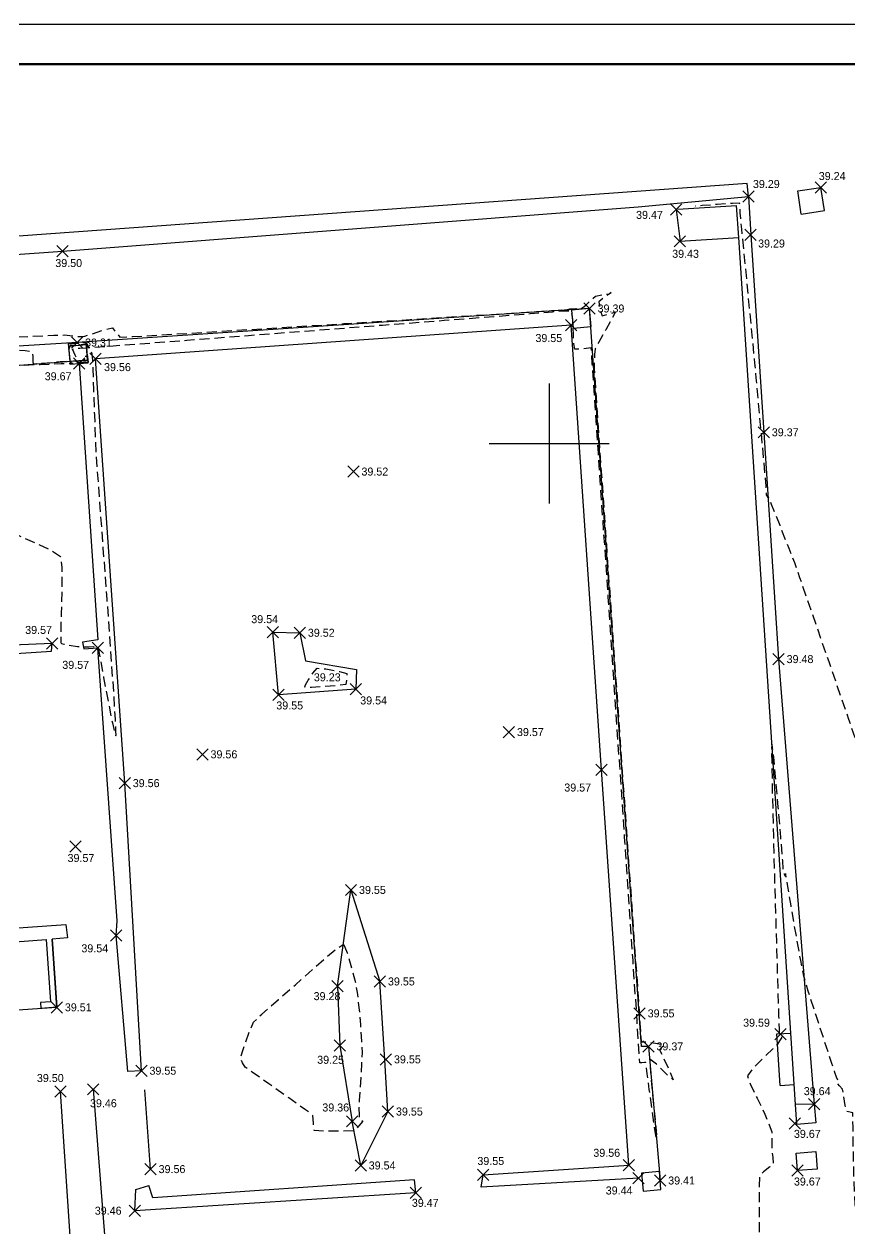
# Model space of a CAD drawing. Header units: metres. Extents: x -84460 to -84291, y -100758 to -100640.
# Drawn here: x -84363.11 to -84342.49, y -100669.63 to -100639.52 of the extents above; entities that cross this region are included whole.
import ezdxf

# ---------------------------------------------------------------- set-up
doc = ezdxf.new("R2010")
doc.units = ezdxf.units.M
doc.header["$MEASUREMENT"] = 0
doc.linetypes.add('DASHED2', pattern=[0.375, 0.25, -0.125])
doc.layers.get('0').update_dxf_attribs({"color": 35})
for name, color, linetype in [('Breaklines', 30, 'Continuous'), ('Caixas indiferenciadas', 124, 'Continuous'), ('Contrucoes', 6, 'Continuous'), ('croqui', 6, 'Continuous'), ('LEGENDA', 7, 'Continuous'), ('Muros', 9, 'Continuous'), ('Pilares', 230, 'Continuous'), ('pontos correctos', 35, 'Continuous')]:
    doc.layers.add(name, color=color, linetype=linetype)
doc.layers.add('CONT-MNR', color=35, linetype='DASHED2', lineweight=25)

msp = doc.modelspace()

# ---------------------------------------------------------------- linework, layer by layer
at = {"color": 7}
for p, q in [((-84350, -100648.5), (-84350, -100651.5)), ((-84351.5, -100650), (-84348.5, -100650))]:
    msp.add_line(p, q, dxfattribs=at)
at = {"layer": 'Breaklines'}
for points in [[(-84356.75645030543, -100656.2830928645, -0.5670000000000073), (-84356.89663246697, -100654.7163488006, -0.5769999999999982), (-84356.22381494811, -100654.7307219113, -0.5949999999999989), (-84356.08354023175, -100655.427141328, -0.5960000000000036), (-84354.80835115013, -100655.6487667014, -0.5939999999999941), (-84354.82438959666, -100656.1420452923, -0.5760000000000076), (-84356.75645030543, -100656.2830928645, -0.5670000000000073)], [(-84355.28729093676, -100663.5586813458, -0.8299999999999983), (-84354.94730043564, -100661.1588831336, -0.5660000000000025), (-84354.2241089661, -100663.4455217361, -0.5670000000000073)], [(-84354.02372050167, -100666.6974364741, -0.5670000000000073), (-84354.10115360557, -100665.4002467754, -0.5649999999999977), (-84354.2241089661, -100663.4455217361, -0.5670000000000073)], [(-84355.28729093676, -100663.5586813458, -0.8299999999999983), (-84355.22633513295, -100665.046032814, -0.8689999999999998), (-84354.91685798766, -100666.9412631157, -0.7549999999999955)], [(-84361.77198453365, -100672.6739980684, -0.6149999999999949), (-84362.19873597045, -100666.1945268546, -0.6149999999999949)], [(-84361.38934377224, -100666.1407284392, -0.6580000000000013), (-84360.9668961297, -100671.4932806332, -0.6760000000000019)], [(-84359.95184647039, -100668.1359563729, -0.5529999999999973), (-84360.09933452867, -100666.1532644471, -0.5570000000000022)], [(-84354.02372050167, -100666.6974364741, -0.5670000000000073), (-84354.70478672556, -100668.0449726698, -0.5739999999999981), (-84354.91685798766, -100666.9412631157, -0.7549999999999955)]]:
    msp.add_polyline3d(points, dxfattribs=at)
at = {"layer": 'Caixas indiferenciadas'}
for points in [[(-84343.79062330772, -100643.6872425849), (-84343.21008345563, -100643.5992739533)], [(-84343.12213983285, -100644.1796487626), (-84343.21008345563, -100643.5992739533)], [(-84343.70267968492, -100644.2676173941), (-84343.79062330772, -100643.6872425849)], [(-84346.82892831978, -100644.1489964735), (-84346.72848344449, -100644.9522970568)], [(-84346.78762786329, -100644.1462817258), (-84345.31545772475, -100644.0495135327)], [(-84345.26290096613, -100644.8490788456), (-84345.31545772475, -100644.0495135327)], [(-84343.70267968492, -100644.2676173941), (-84343.12213983285, -100644.1796487626)], [(-84346.73507110466, -100644.9458470387), (-84345.26290096613, -100644.8490788456)]]:
    msp.add_lwpolyline(points, dxfattribs=at)
for points in [[(-84344.2254290641, -100666.0433585703, -0.4410000000000025), (-84344.31426377191, -100664.7570919023, -0.534000000000006), (-84343.96594222564, -100664.7331608479, -0.4310404423551972)], [(-84344.2254290641, -100666.0433585703, -0.4410000000000025), (-84343.88196381296, -100666.0206602817, -0.4158915007067208)]]:
    msp.add_polyline3d(points, dxfattribs=at)
at = {"layer": 'CONT-MNR', "flags": 128}
for points, elevation in [([(-84338.21049069885, -100661.2345266944), (-84339.12815206156, -100661.4156282437), (-84340.03565573892, -100661.5849586053), (-84340.518441059, -100661.7497383631), (-84340.60968914356, -100661.8405109332), (-84340.63789309702, -100661.9540365221), (-84340.5983628186, -100662.1464861993), (-84340.60867476667, -100662.3156737035), (-84340.60227404999, -100662.4179872314), (-84340.59675745315, -100662.5091350266), (-84340.60626693661, -100662.420397601), (-84340.61020479043, -100662.3695539348), (-84340.61478319851, -100662.3181158103), (-84340.65474439104, -100662.24229096), (-84340.69759485847, -100662.1607586369), (-84340.80482687325, -100661.8503113663), (-84341.08987183549, -100661.023519753), (-84341.50276147283, -100659.8256351769), (-84341.99352751294, -100658.401909018), (-84342.51220168348, -100656.8975926564), (-84343.00881571212, -100655.4579374721), (-84343.43340132652, -100654.2281948451), (-84343.73599025432, -100653.3536161553), (-84343.8666142232, -100652.9794527829), (-84344.00640318842, -100652.6202104342), (-84344.2321253595, -100652.0508374495), (-84344.4422150904, -100651.5239794584), (-84344.53510673503, -100651.2922820905), (-84344.53159628673, -100651.3468357745), (-84344.56796047176, -100651.2782671495), (-84344.5726711014, -100651.1768196181), (-84344.5778720252, -100651.0632043969), (-84344.59649088103, -100650.8577918456), (-84344.64286129385, -100650.3499983971), (-84344.7046645362, -100649.6747531174), (-84344.76958188061, -100648.9669850722), (-84344.82529459962, -100648.3616233274), (-84344.85948396582, -100647.9935969489), (-84344.89518277398, -100647.6226235546), (-84344.95480676965, -100647.0086284358), (-84345.02511165143, -100646.2868521688), (-84345.09285311791, -100645.5925353295), (-84345.14478686769, -100645.0609184942), (-84345.1676685994, -100644.827242239), (-84345.18643292558, -100644.6428731197), (-84345.21337035959, -100644.379147889), (-84345.2280933178, -100644.2323850987), (-84345.23115053098, -100644.1083407775), (-84345.24191558559, -100643.9934111388), (-84345.4195349105, -100644.0002420346), (-84345.79850502509, -100644.0256917305), (-84346.17521234647, -100644.0531451684), (-84346.34604329173, -100644.0659872904), (-84346.35434191827, -100644.0639532689)], 39.40000000000004), ([(-84337.14559291485, -100673.8212980727), (-84337.76026032116, -100673.9882279616), (-84338.68186597522, -100674.2284519399), (-84339.71403830075, -100674.3060553749), (-84339.71403830075, -100674.3060553749), (-84339.71403830075, -100674.3060553749), (-84339.71403830075, -100674.3060553749), (-84339.71403830075, -100674.3060553749), (-84339.72954420112, -100674.3084576362), (-84339.78926811357, -100674.2997456375), (-84339.92594688045, -100674.2627880266), (-84340.12696731219, -100674.196642003), (-84340.2603040438, -100674.1462583903), (-84340.26731899561, -100674.0578235537), (-84340.26983843472, -100673.9732022031), (-84340.27176588852, -100673.8925524838), (-84340.27486810446, -100673.7549504794), (-84340.27951213959, -100673.5922980347), (-84340.3047182308, -100673.3141086863), (-84340.3683061934, -100672.6211304107), (-84340.45495682395, -100671.6794582654), (-84340.54935091895, -100670.6551873078), (-84340.6361692749, -100669.7144125956), (-84340.70009268835, -100669.0232291862), (-84340.72580195576, -100668.7477321372), (-84340.7416615296, -100668.6068947241), (-84340.76607088008, -100668.4819815514), (-84340.99712349457, -100668.6164276901), (-84341.49896900247, -100668.9148906797), (-84342.01814114508, -100669.2033136406), (-84342.30117366367, -100669.3076396931), (-84342.35352222921, -100669.0165297404), (-84342.38546833492, -100668.3750041565), (-84342.40250008329, -100667.6209900855), (-84342.40907514958, -100667.0966741587), (-84342.41173775781, -100666.8294030098), (-84342.41309107299, -100666.7397572136), (-84342.41377291793, -100666.7272050579), (-84342.41966380073, -100666.7246409245), (-84342.45091486965, -100666.7173675964), (-84342.51999925019, -100666.7040286709), (-84342.57946292785, -100666.6899238435), (-84342.60380802059, -100666.5483165168), (-84342.64377233337, -100666.2892842356), (-84342.66943037463, -100666.140634332), (-84342.74897463502, -100666.0514443511), (-84342.82210074252, -100665.9746622741), (-84342.78014572502, -100665.9339509693), (-84342.81812853714, -100665.834444583), (-84342.8614662566, -100665.7210853878), (-84342.9370421001, -100665.494543427), (-84343.1142778033, -100664.959279478), (-84343.33134350361, -100664.2965835639), (-84343.5264093384, -100663.6877457077), (-84343.63764544505, -100663.3140559325), (-84343.7162514306, -100662.9214378091), (-84343.83329769828, -100662.2681909648), (-84343.95676057982, -100661.5541695079), (-84344.03863094194, -100661.0734965819), (-84344.07941546083, -100660.8329603407), (-84344.0929440843, -100660.7537131744), (-84344.09484151128, -100660.7432191883), (-84344.09494220784, -100660.7513960488), (-84344.09308795635, -100660.7939515682), (-84344.09238461725, -100660.8216639568), (-84344.1191955898, -100660.7723512732), (-84344.14543155415, -100660.7216381891), (-84344.1483866441, -100660.6575180909), (-84344.16658535127, -100660.4237951352), (-84344.2129588121, -100659.8408111608), (-84344.2753428623, -100659.0833779152), (-84344.34157333756, -100658.3263071457), (-84344.38915282539, -100657.838385007), (-84344.4175974282, -100657.599858595), (-84344.43165317175, -100657.5224922977), (-84344.43691690608, -100657.5125000241), (-84344.43987853678, -100657.5260411808), (-84344.4428917091, -100657.6290828827), (-84344.44084509482, -100657.9531946151), (-84344.42784382659, -100658.6448573762), (-84344.39933604805, -100659.8044158016), (-84344.36272355476, -100661.1334574834), (-84344.32391343008, -100662.4624049896), (-84344.28881275735, -100663.6216808878), (-84344.26737258461, -100664.3129820141), (-84344.25715078153, -100664.6367434128), (-84344.25383477545, -100664.7395138887), (-84344.25336810118, -100664.7529081312), (-84344.24754305287, -100664.7539863914), (-84344.21826009837, -100664.7582755808), (-84344.1990499736, -100664.7613460123), (-84344.19591138158, -100664.8569926406), (-84344.24329427577, -100664.9328098715), (-84344.29641100758, -100665.0142736647), (-84344.41538660378, -100665.1285644024), (-84344.66995169848, -100665.3763297845), (-84344.92584911792, -100665.6394409306), (-84345.04882168827, -100665.7997689603), (-84344.97167011538, -100666.0238961142), (-84344.80516959784, -100666.3586818588), (-84344.6937824554, -100666.57597333), (-84344.6145811405, -100666.7606362707), (-84344.50250825158, -100667.0291689544), (-84344.43883132748, -100667.2008673128), (-84344.4337615808, -100667.3482710321), (-84344.4368736837, -100667.5628731908), (-84344.43848036422, -100667.6923998099), (-84344.41385251681, -100667.844150441), (-84344.39932027177, -100667.991446039), (-84344.4876204025, -100668.0740639416), (-84344.64434328541, -100668.2055618358), (-84344.7404797019, -100668.3022784371), (-84344.75098591878, -100668.5637842436), (-84344.75593307787, -100669.1478996672), (-84344.7565761407, -100669.8466116618), (-84344.75417006877, -100670.4519071814), (-84344.74996982356, -100670.75577318), (-84344.72777574051, -100670.9777506142), (-84344.68653750455, -100671.3300479373), (-84344.64672484297, -100671.6565135149), (-84344.62880748307, -100671.8009957129), (-84344.62274906632, -100671.8701940873), (-84344.61669064958, -100671.9393924618), (-84344.57597597028, -100672.0772704761), (-84344.52764976384, -100672.2426388764), (-84344.48729216319, -100672.3870149661), (-84344.42291810669, -100672.628929517), (-84344.38806146887, -100672.7971853373), (-84344.42675142917, -100672.9898466042), (-84344.50984145288, -100673.3450738322), (-84344.58279182087, -100673.6960437927), (-84344.59106281401, -100673.8759332568), (-84344.41478345498, -100673.8446428231), (-84344.07599674753, -100673.7293667095), (-84343.73303394436, -100673.614222116), (-84343.54422629808, -100673.5833262426), (-84343.48942556028, -100673.8061414488), (-84343.42627490296, -100674.2961031387), (-84343.36516449963, -100674.8797275467), (-84343.31648452375, -100675.3835309076), (-84343.2906251488, -100675.6340294559), (-84343.24074569717, -100675.8710606602), (-84343.16483904392, -100676.2170266227), (-84343.11857432476, -100676.454326969), (-84343.1089291782, -100676.6841528787), (-84343.09695702838, -100677.1408711314), (-84343.0849055379, -100677.6741238572), (-84343.07502236933, -100678.1335531858), (-84343.06955518524, -100678.3688012473), (-84343.05910759846, -100678.6327516861), (-84343.04269212521, -100679.018574353), (-84343.03014984123, -100679.2824169638), (-84343.00477478698, -100679.6129680667), (-84342.94674747023, -100680.3506610392), (-84342.87222666388, -100681.2969081088), (-84342.79737114081, -100682.2531215028), (-84342.73833967389, -100683.0207134488), (-84342.71129103603, -100683.401096174), (-84342.70345899335, -100683.7522316885), (-84342.69638447919, -100684.307677721), (-84342.68918056878, -100684.8631133627), (-84342.68096033725, -100685.214217705), (-84342.6496687556, -100685.6091603485), (-84342.57479252772, -100686.5006069022), (-84342.47129337868, -100687.7197328854), (-84342.35413303357, -100689.0977138175), (-84342.23827321747, -100690.4657252177), (-84342.13867565546, -100691.6549426055), (-84342.08076070804, -100692.3641347756), (-84342.05504678005, -100692.6980311961), (-84342.04813875059, -100692.8060852495), (-84342.048114194, -100692.8216974206), (-84342.05967493074, -100692.8325903748), (-84342.11478930984, -100692.8650051269), (-84342.23199873263, -100692.9223855225), (-84342.32550427693, -100692.9653627239), (-84342.33019570497, -100693.033857573), (-84342.57398565034, -100693.0650215956), (-84343.15450080298, -100693.1384501909), (-84343.84725851883, -100693.2259542983), (-84344.33142700022, -100693.2871489042), (-84344.57827187293, -100693.3184349375), (-84344.66052506682, -100693.3289525004), (-84344.67157106394, -100693.3304328067), (-84344.67353518953, -100693.3370949558), (-84344.68170226991, -100693.3703161433), (-84344.68683239682, -100693.3926570571), (-84344.66826918151, -100693.5226296502), (-84344.65955173125, -100693.6641227737), (-84344.85754883465, -100693.7035553033), (-84345.21480556442, -100693.7563415831), (-84345.41594350983, -100693.7751392544), (-84345.43591570618, -100693.6395013539), (-84345.44514117681, -100693.4898195214), (-84345.4621442086, -100693.3473696813), (-84345.47912475755, -100693.204918802), (-84345.49433338491, -100693.0503677138), (-84345.50780224486, -100692.9195535265), (-84345.58373575874, -100692.9262016143), (-84345.7435425579, -100693.1103923529), (-84346.03945910351, -100693.451964378), (-84346.20198957645, -100693.6373523007), (-84346.31205860307, -100693.6675564854), (-84346.67249003582, -100693.6982672197), (-84346.67249003582, -100693.6982672197), (-84347.55370391817, -100693.757049199), (-84348.87920710085, -100693.8688319163), (-84350.47131601132, -100694.0141926836), (-84352.22165781666, -100694.1454418863), (-84352.77487731384, -100694.1594011649)], 39.60000000000004)]:
    msp.add_lwpolyline(points, dxfattribs=dict(at, elevation=elevation))
for points, elevation in [([(-84362.87846315379, -100648.0120730768), (-84362.87866989346, -100648.0042297751), (-84362.88043448374, -100647.9511831735), (-84362.88701349901, -100647.8267010426), (-84362.90467768269, -100647.7126544556), (-84363.08842805422, -100647.6834345684), (-84363.29678135112, -100647.6683643705), (-84363.5807886984, -100647.6859234578), (-84364.21288336825, -100647.7288211063), (-84364.957374245, -100647.7802988428), (-84365.578570213, -100647.8235981937), (-84365.84078015653, -100647.8419606858), (-84365.9064373249, -100647.8471908336), (-84365.9720906132, -100647.8524707978), (-84366.06622269386, -100647.8607267698), (-84366.16018175225, -100647.8689384462), (-84366.22613756463, -100647.8721986273), (-84366.28936858788, -100647.8777448886), (-84366.27914254088, -100648.0089607045), (-84366.26650695471, -100648.1388672117), (-84366.26060785963, -100648.2062458367), (-84366.36824028648, -100648.2240311695), (-84366.57131083815, -100648.252704812), (-84366.69256511205, -100648.2583060091), (-84366.71140859315, -100648.0979245272), (-84366.71992830714, -100647.945767486), (-84366.81021273101, -100647.95110062), (-84366.90521952577, -100647.9619899975), (-84367.14846756597, -100647.9790077934), (-84367.71696771735, -100648.0191061032), (-84368.39368107665, -100648.0678664532), (-84368.86711513081, -100648.1034221877), (-84369.10963589714, -100648.1232303966), (-84369.19167422812, -100648.1314396561), (-84369.20359180593, -100648.1336993786), (-84369.20541336044, -100648.1434826567), (-84369.20174580357, -100648.1904694538), (-84369.18793481197, -100648.2921340744), (-84369.18191642195, -100648.381272532), (-84369.36489481131, -100648.4048686723), (-84369.75744564807, -100648.4428991407), (-84370.15024602012, -100648.4764441876), (-84370.33397301538, -100648.4865840636), (-84370.34799424515, -100648.36374655), (-84370.3549704076, -100648.2467548357), (-84370.41418408982, -100648.2498207409), (-84370.47538329681, -100648.2552545797), (-84370.53550245793, -100648.2604996112), (-84370.59561871583, -100648.2657813628), (-84370.69519518994, -100648.2745594649), (-84370.80343304799, -100648.283975805), (-84370.99243446789, -100648.2970820023), (-84371.39268216115, -100648.3246972536), (-84371.79308610101, -100648.3523247431), (-84371.98255626069, -100648.3654676544), (-84372.0889260436, -100648.3748287135), (-84372.19530178039, -100648.3840938292), (-84372.37394761198, -100648.3937815577), (-84372.76163829002, -100648.414653664), (-84373.17694123296, -100648.4373407512), (-84373.43842385936, -100648.4524734217), (-84373.80596617445, -100648.4803666533), (-84374.59780080518, -100648.5416817595), (-84375.59592916167, -100648.6193365171), (-84376.58235265405, -100648.6962487029), (-84377.33907269244, -100648.7553360937), (-84377.64809068698, -100648.7795164664), (-84377.77283107753, -100648.7904355628), (-84377.89757114253, -100648.8013588374), (-84378.12523980104, -100648.8191998853), (-84378.60204037733, -100648.8564535675), (-84379.07491728778, -100648.8933757782), (-84379.29081494876, -100648.9102224116), (-84379.34122548602, -100648.9137806942), (-84379.39163484037, -100648.9173532558), (-84379.5153986038, -100648.9281760935), (-84379.6391261626, -100648.9390214754), (-84379.69000759485, -100648.9427157358), (-84379.73924748377, -100648.9477872404), (-84379.72841543163, -100649.0454510989), (-84379.72171595378, -100649.1480298827), (-84379.94223177066, -100649.1721517121), (-84380.4212118419, -100649.2158492092), (-84380.90133455367, -100649.2557897925), (-84381.12527829221, -100649.2686408807), (-84381.13639275846, -100649.1443752774), (-84381.14699901523, -100649.0205498712), (-84381.26385581415, -100649.0265638337), (-84381.388770805, -100649.0417173375), (-84381.63436526961, -100649.049901069), (-84382.23061957792, -100649.0696613939), (-84383.00200082792, -100649.0960291123), (-84383.7729761175, -100649.1240350239), (-84384.27150594752, -100649.1442799498), (-84384.51744486396, -100649.1565341078), (-84384.59940759522, -100649.1627122249), (-84384.61157720728, -100649.1650846263), (-84384.61482592137, -100649.178517262), (-84384.61027976847, -100649.2388494676), (-84384.59089289326, -100649.3675982034), (-84384.58369977953, -100649.4834966415), (-84384.74312312524, -100649.5120926263), (-84384.92265552375, -100649.5265174926), (-84385.11882967508, -100649.5457013998), (-84385.2994031593, -100649.5458725683), (-84385.32127991365, -100649.3709231366), (-84385.32894868363, -100649.2084077911), (-84385.40833678332, -100649.2121034916), (-84385.48856764814, -100649.2197505533), (-84385.55303379975, -100649.2253739936), (-84385.61749669668, -100649.231038476), (-84385.69586836839, -100649.2379124723), (-84385.77688696947, -100649.2449933226), (-84385.94734189166, -100649.2586210136), (-84386.27152367908, -100649.28468597), (-84386.49926912424, -100649.3035415222), (-84386.7657795785, -100649.3298844033), (-84387.35841355458, -100649.3890774854), (-84388.11103427963, -100649.4644203675), (-84388.85750498083, -100649.5392126481), (-84389.4316888854, -100649.5967539261), (-84389.66744922048, -100649.6203438002), (-84389.78540323504, -100649.6308836682), (-84389.90338879687, -100649.6410006479), (-84390.1037893328, -100649.6510554767), (-84390.52299215535, -100649.6716932902), (-84390.93835704587, -100649.6920685875), (-84391.12724378571, -100649.7013358672), (-84391.19621073882, -100649.7073740226), (-84391.24774286083, -100649.7109529163), (-84391.30115100305, -100649.7146792199), (-84391.38603509139, -100649.7220960915), (-84391.47091581066, -100649.7295423719), (-84391.52420303675, -100649.7333748979), (-84391.57569251541, -100649.7387157224), (-84391.5673117844, -100649.8439518987), (-84391.55734581442, -100649.9482691319), (-84391.55261626674, -100650.0022893529), (-84391.77127218238, -100650.0124727036), (-84392.2526080725, -100650.0335637176), (-84392.73588298466, -100650.0527436143), (-84392.96035596641, -100650.0571936127), (-84392.97012460761, -100649.9455672811), (-84392.9798703382, -100649.8343032333), (-84393.08898196052, -100649.8401359126), (-84393.20526512904, -100649.8540368699), (-84393.37476748183, -100649.8670585716), (-84393.73947211589, -100649.8948145607), (-84394.12959639869, -100649.9240692158), (-84394.37535769769, -100649.9415869154), (-84394.6293830911, -100649.9548051458), (-84395.0498290014, -100649.9751787142), (-84395.47520681226, -100649.9954979803), (-84395.74402790742, -100650.0085533037), (-84396.13068212375, -100650.0333502243), (-84397.0638403488, -100650.0937713213), (-84398.38558021144, -100650.1782222822), (-84399.93797934052, -100650.2751087947), (-84401.56311536496, -100650.3728365463), (-84403.10306591354, -100650.4598112246), (-84404.39990861516, -100650.5244385172), (-84405.15622129326, -100650.5522588556), (-84405.50638301992, -100650.555297548), (-84405.6175054951, -100650.5474431867), (-84405.63258099301, -100650.5402736957), (-84405.62095774004, -100650.5300558166), (-84405.52554099867, -100650.4986247293), (-84405.21829356601, -100650.4266503485), (-84404.5479178077, -100650.2917889788), (-84403.38876546163, -100650.0766650344), (-84401.99954670177, -100649.8305152894), (-84400.51612209449, -100649.5755111861), (-84399.07435220615, -100649.333824167), (-84397.81009760313, -100649.1276256746), (-84396.85921885175, -100648.9790871513), (-84396.35757651844, -100648.9103800395), (-84395.84760031072, -100648.8872009918), (-84395.01174665554, -100648.8716928322), (-84393.99728425362, -100648.86235261), (-84392.9514818057, -100648.8576773748), (-84392.02160801251, -100648.8561641757), (-84391.35493157471, -100648.8563100622), (-84391.09872119306, -100648.8566120836), (-84391.04652385961, -100648.8504273209), (-84390.99432647057, -100648.8442696494), (-84390.70683761415, -100648.8459698094), (-84389.99151003922, -100648.8503991722), (-84389.06244487278, -100648.8561821129), (-84388.13374324172, -100648.8619430065), (-84387.53491963967, -100648.8656114275), (-84387.24182024345, -100648.8673520286), (-84387.14640721229, -100648.8678660616), (-84387.13383509364, -100648.8678961528), (-84387.13901840952, -100648.8669109596), (-84387.16621491923, -100648.8627471784), (-84387.1838002385, -100648.8598363258), (-84387.08657778119, -100648.857875038), (-84386.97683200288, -100648.8541503075), (-84386.8040464296, -100648.7985344026), (-84386.42802933033, -100648.6756098368), (-84386.0246438848, -100648.5448208676), (-84385.7697532727, -100648.4656117528), (-84385.46193697998, -100648.3926966128), (-84384.75163114817, -100648.2283390964), (-84383.77551714363, -100648.0037144066), (-84382.6702763327, -100647.7499977465), (-84381.57259008173, -100647.4983643189), (-84380.61913975705, -100647.2799893269), (-84379.946606725, -100647.1260479734), (-84379.69167235194, -100647.0677154614), (-84379.63072390467, -100647.0528038606), (-84379.45451522418, -100647.1111529105), (-84379.05524847445, -100647.2412342502), (-84378.6235484601, -100647.3756995616), (-84378.35003998573, -100647.4472005266), (-84378.07141997313, -100647.4467894605), (-84377.46594261608, -100647.4295070172), (-84376.65483147369, -100647.4013982198), (-84375.75931010497, -100647.368508091), (-84374.9006020691, -100647.3368816538), (-84374.1999309251, -100647.3125639309), (-84373.77852023207, -100647.3015999453), (-84373.27010214726, -100647.3038584295), (-84372.4330699447, -100647.3135845028), (-84371.45495255143, -100647.3272517142), (-84370.52327889438, -100647.3413336123), (-84369.8255779006, -100647.3523037459), (-84369.54937849703, -100647.3566356636), (-84369.48806751665, -100647.3484237835), (-84369.4288484019, -100647.3416616492), (-84369.4047752399, -100647.3870329499), (-84369.38069237009, -100647.4325127195), (-84369.154293128, -100647.4210240583), (-84368.61484750769, -100647.3918988503), (-84367.96640056878, -100647.3563023482), (-84367.4129973709, -100647.3253998048), (-84367.1586829737, -100647.3103564727), (-84367.02595314119, -100647.2912814684), (-84366.83221293593, -100647.262749871), (-84366.70036141142, -100647.2508419259), (-84366.54836758492, -100647.2919370846), (-84366.32796264937, -100647.3630149018), (-84366.21268892173, -100647.4010557775), (-84366.15653748115, -100647.3973414711), (-84366.10152878701, -100647.3913235486), (-84366.05661908312, -100647.2510498108), (-84365.99481730738, -100647.0998955227), (-84365.75031286501, -100647.104053145), (-84365.23698262619, -100647.1304583076), (-84364.72691670651, -100647.1616176663), (-84364.49220522161, -100647.1800378768), (-84364.48505333842, -100647.2793805147), (-84364.47789752815, -100647.3781777529), (-84364.23225451837, -100647.3713017361), (-84363.65201047521, -100647.348404879), (-84362.95697330363, -100647.319701864), (-84362.36695090854, -100647.2954073738), (-84362.1017511949, -100647.2857360908), (-84361.90214955814, -100647.3066347978), (-84361.73336666047, -100647.3262999829), (-84361.66221749777, -100647.3208067961), (-84361.59118212851, -100647.3140904877), (-84361.41670898415, -100647.2575013314), (-84361.09558563295, -100647.155726492), (-84360.90739097138, -100647.1061544136), (-84360.81476448044, -100647.2230567309), (-84360.72157556565, -100647.3430775175), (-84360.40151311141, -100647.3269578561), (-84359.54795264591, -100647.2763838518), (-84358.29447599019, -100647.1998680433), (-84356.77466496534, -100647.1059229688), (-84355.12210139244, -100647.0030611668), (-84353.47036709252, -100646.8997951759), (-84351.95304388668, -100646.8046375343), (-84350.70371359597, -100646.7261007805), (-84349.85595804146, -100646.6726974531), (-84349.54335904421, -100646.6529400903), (-84349.48176557603, -100646.6321158937), (-84349.33524420983, -100646.6264350663), (-84349.1634567694, -100646.609607952), (-84349.07244630653, -100646.5300363571), (-84348.93291169606, -100646.3945711016), (-84348.8391008561, -100646.3125100489), (-84348.6547407945, -100646.2796609053), (-84348.49912073425, -100646.260626556), (-84348.4524357653, -100646.2258804041), (-84348.49390059378, -100646.2569629601), (-84348.5381994365, -100646.28999958), (-84348.64723645218, -100646.365206034), (-84348.76008664494, -100646.4565108825), (-84348.7313876541, -100646.6375873276), (-84348.67563949416, -100646.8121739365), (-84348.5050679927, -100646.7608151638), (-84348.34546257096, -100646.7093660853), (-84348.41597991077, -100646.8515955366), (-84348.58482162353, -100647.1541394948), (-84348.7593723666, -100647.4655229892), (-84348.8470167974, -100647.6342710489), (-84348.86228794887, -100647.7768600568), (-84348.87195564315, -100647.9887763074), (-84348.87507921515, -100648.1339983826), (-84348.85186663124, -100648.4788900461), (-84348.78788446932, -100649.4029076659), (-84348.69126958092, -100650.7899660718), (-84348.57015881757, -100652.5239800934), (-84348.43268903092, -100654.4888645606), (-84348.28699707247, -100656.568534303), (-84348.14121979379, -100658.6469041506), (-84348.00349404647, -100660.6078889329), (-84347.88195668203, -100662.3354034798), (-84347.78474455207, -100663.7133626209), (-84347.72995698117, -100664.4860408073), (-84347.7050065294, -100664.8342261728), (-84347.69703513918, -100664.9422655892), (-84347.69584340179, -100664.9562740052), (-84347.69087849224, -100664.9571551989), (-84347.66391315388, -100664.9571505302), (-84347.60362930511, -100664.9547108054), (-84347.54993221576, -100664.9524745297), (-84347.33839494752, -100664.990244266), (-84347.131954407, -100665.0313299248), (-84347.18707977052, -100665.0893881667), (-84347.24453564556, -100665.15019658), (-84347.15038120013, -100665.3439621832), (-84346.97909050004, -100665.6983993039), (-84346.9017919609, -100665.8995198127), (-84347.05552629029, -100665.7703268407), (-84347.32061868167, -100665.5134621609), (-84347.48312427943, -100665.3843956064), (-84347.47832349766, -100665.5981389412), (-84347.43337523649, -100666.0906157413), (-84347.37427567058, -100666.6746766148), (-84347.33427650781, -100667.082101455), (-84347.3172588029, -100667.2898906388), (-84347.31521495352, -100667.3593971931), (-84347.31760732317, -100667.3689530144), (-84347.32218536077, -100667.3604962865), (-84347.33650757954, -100667.294756775), (-84347.36842943153, -100667.095896081), (-84347.42354200668, -100666.7046908879), (-84347.49774152743, -100666.1439740983), (-84347.54846864243, -100665.7514637334), (-84347.57454321416, -100665.5508628104), (-84347.58374906273, -100665.4836005985), (-84347.58540346021, -100665.474273756), (-84347.59057984297, -100665.4734846737), (-84347.61838766272, -100665.4740587026), (-84347.67989536838, -100665.4773613564), (-84347.73210148432, -100665.4780937206), (-84347.7455999019, -100665.2999209834), (-84347.7716813465, -100664.8992081183), (-84347.79904800742, -100664.4672455538), (-84347.81640207408, -100664.195323719), (-84347.84096936346, -100663.8345903887), (-84347.90381490537, -100662.9130575109), (-84347.99723604298, -100661.543587762), (-84348.11353011952, -100659.8390438178), (-84348.24499447821, -100657.9122883547), (-84348.38392646227, -100655.8761840487), (-84348.52262341489, -100653.843593576), (-84348.65338267933, -100651.9273796127), (-84348.76850159877, -100650.2404048348), (-84348.86027751642, -100648.8955319187), (-84348.92100777553, -100648.0056235403), (-84348.94298971929, -100647.6835423758), (-84348.94881845577, -100647.6097348932), (-84349.14187717413, -100647.636474911), (-84349.35611375795, -100647.64539418), (-84349.37985561864, -100647.5077384485), (-84349.3940481136, -100647.2673651163), (-84349.40138837826, -100647.1088901304), (-84349.41016020504, -100646.8875370322), (-84349.43818338367, -100646.6886228114), (-84349.61035509773, -100646.6878211093), (-84349.91568718608, -100646.7149175347), (-84350.12885005938, -100646.7359584041), (-84350.46886810004, -100646.7621800677), (-84351.34411244155, -100646.8298655078), (-84352.62013997557, -100646.9285710757), (-84354.16250759376, -100647.0478531227), (-84355.83677218782, -100647.1772680002), (-84357.50849064939, -100647.3063720592), (-84359.04321987016, -100647.4247216513), (-84360.30651674178, -100647.5218731276), (-84361.03137717892, -100647.5773135333), (-84361.36314633727, -100647.6023876527), (-84361.46729918911, -100647.6099904064), (-84361.48104100433, -100647.6108071379), (-84361.4847813043, -100647.6063379378), (-84361.49985717528, -100647.5815134672), (-84361.53110239598, -100647.5262185055), (-84361.55987572606, -100647.4794225242), (-84361.64638429997, -100647.4836075945), (-84361.73109419519, -100647.4908498564), (-84361.78518396824, -100647.4955671299), (-84361.83927092724, -100647.5003208842), (-84361.9236661015, -100647.5055379311), (-84362.00847047688, -100647.5151345469), (-84361.99581944833, -100647.6844396015), (-84361.97901705459, -100647.8515473478), (-84361.97105467331, -100647.9424925344), (-84362.20694238732, -100647.9617864965), (-84362.64343111982, -100647.9957415169), (-84362.87830837407, -100648.0138409487)], 39.40000000000004), ([(-84363.41495635046, -100652.2538962141), (-84363.41409911923, -100652.251797912), (-84363.40985740055, -100652.2409574307), (-84363.40706504043, -100652.233928924), (-84363.22950776099, -100652.3080506457), (-84362.8329265287, -100652.4808325845), (-84362.42119462615, -100652.6777980353), (-84362.19818533586, -100652.8244702931), (-84362.16968507408, -100653.0947222205), (-84362.1705522365, -100653.6289337592), (-84362.18468220887, -100654.2443687675), (-84362.19471310913, -100654.672398985), (-84362.19608250532, -100654.8945035941), (-84362.19213251145, -100654.9735411613), (-84362.18831212638, -100654.9879646258), (-84362.17497381211, -100654.9969243908), (-84362.11821340269, -100655.0150217351), (-84361.98259721465, -100655.0410790924), (-84361.7768094183, -100655.0694971248), (-84361.62785367253, -100655.0856551367), (-84361.48910530032, -100655.0790472594), (-84361.36755094127, -100655.0709363376), (-84361.31714169923, -100655.0621583809), (-84361.2679572205, -100655.0549631288), (-84361.22550470942, -100655.2902189749), (-84361.12436357948, -100655.8494941263), (-84360.99952460844, -100656.5160617005), (-84360.90610478868, -100656.9809258394), (-84360.85156011677, -100657.2168595908), (-84360.82678646359, -100657.2944680313), (-84360.81871625409, -100657.3041665882), (-84360.81573423909, -100657.2911981533), (-84360.81591294087, -100657.1944181461), (-84360.82999866788, -100656.8906606821), (-84360.87026299507, -100656.2414779097), (-84360.94588529904, -100655.1487011814), (-84361.03763850253, -100653.8874183068), (-84361.1326963135, -100652.6119658708), (-84361.21823243992, -100651.4766804582), (-84361.28142058969, -100650.6358986538), (-84361.30943447075, -100650.2439570425), (-84361.32450479997, -100649.8841800879), (-84361.34623179324, -100649.2944572959), (-84361.368915776, -100648.6520360394), (-84361.38685707362, -100648.134163691), (-84361.39435601151, -100647.9180876235), (-84361.40040268668, -100647.8383490619), (-84361.40827121805, -100647.7591501133), (-84361.48128551655, -100647.6352320754), (-84361.55257514057, -100647.5180963225), (-84361.60257947662, -100647.5215407705), (-84361.77896688037, -100647.5363205598), (-84361.95661238991, -100647.5525368589), (-84361.99322484015, -100647.6445555907), (-84361.9804547868, -100647.7942029028), (-84361.96716613985, -100647.9421943597), (-84361.96169341022, -100648.004703099), (-84362.18219640254, -100648.0116430127), (-84362.70932066915, -100648.0297317227), (-84363.34278077027, -100648.056363202), (-84363.79151883649, -100648.082067929), (-84364.02692563647, -100648.1030372496), (-84364.11166413147, -100648.1175092045), (-84364.12756671692, -100648.1248303596), (-84364.1357669263, -100648.1451336897), (-84364.14009325791, -100648.2277138819), (-84364.1239819712, -100648.4242419343), (-84364.08154853946, -100648.7315341806), (-84364.04034095077, -100648.9947240936), (-84363.9936517804, -100649.2751179471), (-84363.88898660606, -100649.8872341597), (-84363.75594101031, -100650.660453171), (-84363.62411057569, -100651.4241554208), (-84363.53940937546, -100651.9136088078), (-84363.49793942703, -100652.1524907683), (-84363.48434709883, -100652.2302195949), (-84363.48247751992, -100652.2405313946), (-84363.47504868761, -100652.2423570973), (-84363.43846358573, -100652.2495430408)], 39.60000000000004), ([(-84361.51340824002, -100647.9654550906), (-84361.51984520078, -100647.9676081376), (-84361.5546002623, -100647.9719461263), (-84361.63103954014, -100647.9776377096), (-84361.69322179642, -100647.9811980249), (-84361.75172574494, -100647.9863201293), (-84361.84185374205, -100647.9944835094), (-84361.93153930135, -100648.0020630636), (-84361.93678694611, -100647.9421252115), (-84361.87914025756, -100647.9364017136), (-84361.82097961249, -100647.931178567), (-84361.76313854619, -100647.9261144988), (-84361.8380046144, -100647.7891061751), (-84361.90452122138, -100647.6373138464), (-84361.72319403966, -100647.6141750695), (-84361.55048830809, -100647.606317758)], 39.60000000000004), ([(-84361.52093729828, -100647.9241717088), (-84361.52674736142, -100647.9249148979), (-84361.55617601486, -100647.9274327912), (-84361.57588033375, -100647.9289820502), (-84361.6875322471, -100647.938757335), (-84361.79918416044, -100647.9485326199), (-84361.8541271959, -100647.9533429613), (-84361.72611005304, -100647.9332854489), (-84361.59724378676, -100647.9121509714), (-84361.64044405203, -100647.8239063206), (-84361.58595321854, -100647.8184574358), (-84361.53226731997, -100647.8144352929)], 39.40000000000004), ([(-84356.10192504303, -100656.0901500127), (-84356.10181461668, -100656.0790242287), (-84356.08198228932, -100656.0312462474), (-84356.01663778276, -100655.9166469435), (-84355.90067735754, -100655.7421818826), (-84355.7899818263, -100655.6145824258), (-84355.57495062644, -100655.6331550411), (-84355.23384948555, -100655.6974092454), (-84355.04841719831, -100655.7447820813), (-84355.05094168315, -100655.8837926096), (-84355.0764852165, -100656.0215701681), (-84355.24134967044, -100656.0435607874), (-84355.58882172735, -100656.0736014021), (-84355.93648548546, -100656.094771361)], 39.40000000000004), ([(-84355.14047684382, -100662.5224047542), (-84355.12834131443, -100662.5317948983), (-84355.09858806773, -100662.5838136394), (-84355.04409629834, -100662.726747316), (-84354.9637937238, -100662.9875490185), (-84354.87418729557, -100663.3172668873), (-84354.82644395845, -100663.5096311685), (-84354.79443649913, -100663.7244824296), (-84354.75571278157, -100664.0403121147), (-84354.7316799666, -100664.2566666133), (-84354.71131746666, -100664.5225646284), (-84354.68344269361, -100664.936303204), (-84354.66921980726, -100665.2213462418), (-84354.68215413432, -100665.4920199426), (-84354.71094697516, -100665.9642447337), (-84354.73981311732, -100666.4174884302), (-84354.75296734841, -100666.6312188469), (-84354.7463945897, -100666.7708673963), (-84354.73839995301, -100666.8921999872), (-84354.65061992989, -100666.9379599992), (-84354.74734268, -100667.0535921556), (-84354.87120901725, -100667.1790849363), (-84355.1396961471, -100667.1884451559), (-84355.60603292879, -100667.1847673188), (-84355.86886177225, -100667.1669122096), (-84355.88697304367, -100666.9844528129), (-84355.90158025912, -100666.7912799606), (-84356.08462692372, -100666.6522487772), (-84356.50209517727, -100666.3544011428), (-84356.99718789494, -100666.0053113665), (-84357.41310795181, -100665.7125537575), (-84357.59305822305, -100665.5837026252), (-84357.65762872013, -100665.474816982), (-84357.71128849094, -100665.3625508001), (-84357.64260130467, -100665.1426754788), (-84357.5001627579, -100664.7389089272), (-84357.38426281404, -100664.4663191548), (-84357.17074901905, -100664.2583863779), (-84356.75912058944, -100663.8922936692), (-84356.33704548556, -100663.525147358), (-84356.09219166772, -100663.3140537734), (-84355.90118753858, -100663.1419244423), (-84355.59722494279, -100662.8697699171), (-84355.30281700348, -100662.6218450652)], 39.40000000000004)]:
    msp.add_lwpolyline(points, close=True, dxfattribs=dict(at, elevation=elevation))
at = {"layer": 'Contrucoes', "elevation": -0.5700000000000074}
msp.add_lwpolyline([(-84362.06804902073, -100662.0232329401), (-84362.02341443082, -100662.3572686289), (-84362.41212874459, -100662.3842260918)], dxfattribs=at)
at = {"layer": 'Contrucoes'}
msp.add_lwpolyline([(-84347.51896994979, -100665.0689005495), (-84347.68890974758, -100665.0734243895)], dxfattribs=at)
for points in [[(-84347.68890974758, -100665.0734243895, -0.7409999999999997), (-84348.98913514642, -100646.6258435552, -0.7259999999999991), (-84361.78764067784, -100647.4773458526, -0.804000000000002), (-84366.07820878759, -100647.7385551473, -0.8400000000000034), (-84370.57565855644, -100648.0560225891, -0.8559999999999945), (-84379.53660044126, -100648.688988257, -0.9080000000000013), (-84385.56221817671, -100649.1171610098, -0.7810000000000059), (-84391.4379346396, -100649.5261867397, -0.8960000000000008), (-84407.2457030872, -100650.6552078675, -0.7010000000000076)], [(-84351.69417455401, -100668.5854533378, -0.6680000000000064), (-84351.64905035468, -100668.27533593, -0.5660000000000025), (-84348.00507313438, -100668.0356027075, -0.5580000000000069), (-84348.69354887886, -100658.1539938734, -0.5439999999999969), (-84349.4496293778, -100647.0415911504, -0.5660000000000025), (-84361.33042926624, -100647.884018602, -0.5550000000000068)], [(-84403.21528068678, -100650.8393851577, -0.5090000000000003), (-84383.9966937317, -100649.4789982826, -0.5559999999999974), (-84364.86843429145, -100648.1646650727, -0.5400000000000063), (-84361.82120170376, -100647.9310017327, -0.445999999999998), (-84361.73487800985, -100647.9997346933, -0.4450000000000074), (-84361.267983224, -100654.9033208816, -0.4390000000000072), (-84361.64842667547, -100654.9607210578, -0.4369999999999976), (-84361.62056197181, -100655.1299355911, -0.5439999999999969), (-84361.26794776475, -100655.1101057909, -0.5439999999999969)], [(-84360.18022488795, -100665.6765027144, -0.5640000000000072), (-84360.59665202617, -100658.4894345751, -0.5520000000000067), (-84361.33042926624, -100647.884018602, -0.5550000000000068)], [(-84362.42960529882, -100655.1877187635, -0.5460000000000065), (-84362.40697642753, -100654.9990260658, -0.5480000000000018), (-84364.20272411036, -100655.0689135441, -0.5550000000000068), (-84364.35453054366, -100655.0892311918, -0.5550000000000068), (-84364.35453054366, -100655.0892311918, -0.5550000000000068), (-84373.24302589615, -100655.689754604, -0.5760000000000076)], [(-84371.73487026697, -100655.7976276688, -0.561000000000007), (-84362.42960529882, -100655.1877187635, -0.5460000000000065)], [(-84360.52313885574, -100665.6924717688, -0.6219999999999999), (-84360.81474884144, -100662.2929506825, -0.5760000000000076), (-84360.78403464239, -100661.9328998, -0.5370000000000061), (-84361.26794776475, -100655.1101057909, -0.5439999999999969)], [(-84367.76164405068, -100662.769660187, -0.5580000000000069), (-84367.76020500508, -100662.4191991633, -0.5420000000000016), (-84362.06804902073, -100662.0232329401, -0.5700000000000074)], [(-84362.29340693369, -100664.0927746311, -0.5999999999999943), (-84362.41212874459, -100662.3842260918, -0.5734126476481407)], [(-84362.29340693369, -100664.0927746311, -0.5999999999999943), (-84366.41828191663, -100664.3776226171, -0.171999999999997), (-84366.45937103068, -100663.9656363495, -0.06300000000000239), (-84369.59134376116, -100664.1715849244, -0.6749999999999972)], [(-84347.51896994979, -100665.0689005495, -0.7409999999999997), (-84347.51896994979, -100665.0689005495, -0.7409999999999997), (-84347.22548206491, -100668.4210774335, -0.7070000000000078)], [(-84360.18022488795, -100665.6765027144, -0.5640000000000072), (-84360.52313885574, -100665.6924717688, -0.6219999999999999)], [(-84353.3261070092, -100668.7263237098, -0.6490000000000009), (-84360.3434468403, -100669.1780821572, -0.6530000000000058), (-84360.3199390237, -100668.6439965998, -0.652000000000001), (-84359.99504777936, -100668.5482956105, -0.5690000000000026)], [(-84353.3261070092, -100668.7263237098, -0.6490000000000009), (-84353.36324406083, -100668.4053395367, -0.5619999999999976), (-84359.89221266037, -100668.8514819201, -0.5559999999999974), (-84359.99504777936, -100668.5482956105, -0.5690000000000026)], [(-84347.76370365219, -100668.3617940211, -0.6760000000000019), (-84351.69417455401, -100668.5854533378, -0.6680000000000064)]]:
    msp.add_polyline3d(points, dxfattribs=at)
at = {"layer": 'croqui', "extrusion": (0.0007311507034277482, 0.02236028851379783, 0.9997497101356062)}
for p, q in [((-84366.42994103713, -100662.6746837635, -0.5610981512611488), (-84362.56147135807, -100662.398786352, -0.5700979838763516)), ((-84362.70306833714, -100663.9716477193, -0.6024095115488137), (-84362.69239242902, -100664.1212300863, -0.5990717769630152))]:
    msp.add_line(p, q, dxfattribs=at)
at = {"layer": 'croqui', "extrusion": (0.0007311507034293233, 0.0223602885138072, 0.999749710135606), "elevation": -2313.082157928811}
for points in [[(81027.61899131932, 103339.456106554), (81027.61898975827, 103339.4561217867)], [(81027.73351830736, 103339.8099191726), (81027.57471860913, 103341.3594913942), (81027.82363671696, 103341.3854504147)], [(81027.58470248782, 103339.790698001), (81027.4102355752, 103341.493151371), (81027.80807798647, 103341.534641319)]]:
    msp.add_lwpolyline(points, dxfattribs=at)
at = {"layer": 'LEGENDA', "lineweight": 50}
msp.add_line((-84454.68967699845, -100640.5177052064), (-84292.49681985559, -100640.5177052064), dxfattribs=at)
at = {"layer": 'LEGENDA'}
msp.add_lwpolyline([(-84291.49562937941, -100758.4579433017), (-84459.6956293794, -100758.4579433017), (-84459.6956293794, -100639.5165147302), (-84291.49562937941, -100639.5165147302)], close=True, dxfattribs=at)
at = {"layer": 'Muros', "elevation": -0.8239999999999981}
msp.add_lwpolyline([(-84345.02128908657, -100643.8251038949), (-84345.05473897615, -100643.5004632571), (-84413.4703326657, -100648.4525035133)], dxfattribs=at)
at = {"layer": 'Muros'}
for points in [[(-84413.06471463986, -100649.53345453, 0.7590000000000003), (-84413.02459188107, -100648.8222448815, 1.266999999999996), (-84412.31508026297, -100648.774179678, -0.4339999999999975), (-84379.75173128572, -100646.4381742443, -0.6430000000000007), (-84362.1496746951, -100645.1881983322, -0.6119999999999948), (-84347.77385861045, -100644.0878446912, -0.644999999999996), (-84345.02128908657, -100643.8251038949, -0.8239999999999981), (-84344.9657149549, -100644.7808991218, -0.8230000000000075), (-84344.63767776432, -100649.7201104558, -0.7489999999999952), (-84344.26780052845, -100655.3894549356, -0.6299999999999955), (-84343.38337241886, -100666.5117009731, -0.4699999999999989), (-84343.3422004679, -100666.9747178883, -0.4609999999999985), (-84343.81569496085, -100667.016173009, -0.4440000000000026), (-84343.84930417978, -100666.5213753811, -0.4099999999999966), (-84345.26290096613, -100644.8490788456, -0.6650000000000063)], [(-84343.38337241886, -100666.5117009731, -0.4699999999999989), (-84343.84930417978, -100666.5213753811, -0.4099999999999966)], [(-84343.79821485316, -100668.1712065484, -0.4429999999999978), (-84343.83247614156, -100667.7327773088, -0.436000000000007), (-84343.34067783902, -100667.6985484043, -0.4519999999999982), (-84343.30882159916, -100668.1397497243, -0.4330000000000069), (-84343.79821485316, -100668.1712065484, -0.4429999999999978)]]:
    msp.add_polyline3d(points, dxfattribs=at)
at = {"layer": 'Pilares'}
for points in [[(-84349.39817230825, -100647.1133767338), (-84348.94988713805, -100647.0741287255), (-84348.98913514642, -100646.6258435552), (-84349.43742031664, -100646.6650915636)], [(-84361.97253525456, -100647.945255027), (-84361.52425008435, -100647.9060070186), (-84361.56349809273, -100647.4577218484), (-84362.01178326295, -100647.4969698568)], [(-84361.95902059496, -100648.0193586975), (-84361.51073542474, -100647.9801106891), (-84361.54998343313, -100647.5318255189), (-84361.99826860335, -100647.5710735273)], [(-84347.65414323095, -100668.684468027), (-84347.20585806073, -100668.6452200186), (-84347.24510606911, -100668.1969348484), (-84347.69339123933, -100668.2361828568)]]:
    msp.add_lwpolyline(points, close=True, dxfattribs=at)
at = {"layer": 'pontos correctos', "linetype": 'Continuous'}
for p, q in [((-84343.06860000001, -100643.4576, 39.242), (-84343.3514, -100643.7404, 39.242)), ((-84343.06860000001, -100643.7404, 39.242), (-84343.3514, -100643.4576, 39.242)), ((-84344.8796, -100643.6836, 39.292), (-84345.16239999999, -100643.9664, 39.292)), ((-84344.8796, -100643.9664, 39.292), (-84345.16239999999, -100643.6836, 39.292)), ((-84346.6876, -100644.0076, 39.472), (-84346.97039999999, -100644.2904, 39.472)), ((-84346.6876, -100644.2904, 39.472), (-84346.97039999999, -100644.0076, 39.472)), ((-84346.59360000001, -100644.8046, 39.432), (-84346.8764, -100645.0874, 39.432)), ((-84346.59360000001, -100645.0874, 39.432), (-84346.8764, -100644.8046, 39.432)), ((-84344.8246, -100644.6396, 39.292), (-84345.1074, -100644.9224, 39.292)), ((-84344.8246, -100644.9224, 39.292), (-84345.1074, -100644.6396, 39.292)), ((-84362.0086, -100645.0466, 39.502), (-84362.29139999999, -100645.3294, 39.502)), ((-84362.0086, -100645.3294, 39.502), (-84362.29139999999, -100645.0466, 39.502)), ((-84348.84760000001, -100646.4846, 39.392), (-84349.1304, -100646.7674, 39.392)), ((-84348.84760000001, -100646.7674, 39.392), (-84349.1304, -100646.4846, 39.392)), ((-84349.3086, -100646.9006, 39.552), (-84349.59139999999, -100647.1834, 39.552)), ((-84349.3086, -100647.1834, 39.552), (-84349.59139999999, -100646.9006, 39.552)), ((-84361.64660000001, -100647.3356, 39.312), (-84361.9294, -100647.6184, 39.312)), ((-84361.64660000001, -100647.6184, 39.312), (-84361.9294, -100647.3356, 39.312)), ((-84361.18860000001, -100647.7426, 39.562), (-84361.4714, -100648.0254, 39.562)), ((-84361.18860000001, -100648.0254, 39.562), (-84361.4714, -100647.7426, 39.562)), ((-84361.59360000001, -100647.8586, 39.672), (-84361.8764, -100648.1414, 39.672)), ((-84361.59360000001, -100648.1414, 39.672), (-84361.8764, -100647.8586, 39.672)), ((-84344.49660000001, -100649.5786, 39.372), (-84344.7794, -100649.8614, 39.372)), ((-84344.49660000001, -100649.8614, 39.372), (-84344.7794, -100649.5786, 39.372)), ((-84354.7446, -100650.5606, 39.522), (-84355.02739999999, -100650.8434, 39.522)), ((-84354.7446, -100650.8434, 39.522), (-84355.02739999999, -100650.5606, 39.522)), ((-84356.7556, -100654.5746, 39.542), (-84357.03839999999, -100654.8574, 39.542)), ((-84356.7556, -100654.8574, 39.542), (-84357.03839999999, -100654.5746, 39.542)), ((-84356.08260000001, -100654.5896, 39.522), (-84356.3654, -100654.8724, 39.522)), ((-84356.08260000001, -100654.8724, 39.522), (-84356.3654, -100654.5896, 39.522)), ((-84362.26560000001, -100654.8576, 39.572), (-84362.5484, -100655.1404, 39.572)), ((-84362.26560000001, -100655.1404, 39.572), (-84362.5484, -100654.8576, 39.572)), ((-84361.1266, -100654.9686, 39.572), (-84361.40939999999, -100655.2514, 39.572)), ((-84361.1266, -100655.2514, 39.572), (-84361.40939999999, -100654.9686, 39.572)), ((-84344.1266, -100655.2476, 39.482), (-84344.40939999999, -100655.5304, 39.482)), ((-84344.1266, -100655.5304, 39.482), (-84344.40939999999, -100655.2476, 39.482)), ((-84356.6146, -100656.1416, 39.552), (-84356.89739999999, -100656.4244, 39.552)), ((-84356.6146, -100656.4244, 39.552), (-84356.89739999999, -100656.1416, 39.552)), ((-84354.6826, -100656.0006, 39.542), (-84354.96539999999, -100656.2834, 39.542)), ((-84354.6826, -100656.2834, 39.542), (-84354.96539999999, -100656.0006, 39.542)), ((-84350.8606, -100657.0716, 39.572), (-84351.14339999999, -100657.3544, 39.572)), ((-84350.8606, -100657.3544, 39.572), (-84351.14339999999, -100657.0716, 39.572)), ((-84358.5136, -100657.6276, 39.562), (-84358.79639999999, -100657.9104, 39.562)), ((-84358.5136, -100657.9104, 39.562), (-84358.79639999999, -100657.6276, 39.562)), ((-84348.55260000001, -100658.0126, 39.572), (-84348.8354, -100658.2954, 39.572)), ((-84348.55260000001, -100658.2954, 39.572), (-84348.8354, -100658.0126, 39.572)), ((-84360.4556, -100658.3476, 39.562), (-84360.73839999999, -100658.6304, 39.562)), ((-84360.4556, -100658.6304, 39.562), (-84360.73839999999, -100658.3476, 39.562)), ((-84361.68960000001, -100659.9326, 39.572), (-84361.9724, -100660.2154, 39.572)), ((-84361.68960000001, -100660.2154, 39.572), (-84361.9724, -100659.9326, 39.572)), ((-84354.8056, -100661.0176, 39.552), (-84355.0884, -100661.3004, 39.552)), ((-84354.8056, -100661.3004, 39.552), (-84355.0884, -100661.0176, 39.552)), ((-84360.67360000001, -100662.1516, 39.542), (-84360.9564, -100662.4344, 39.542)), ((-84360.67360000001, -100662.4344, 39.542), (-84360.9564, -100662.1516, 39.542)), ((-84355.1456, -100663.4176, 39.282), (-84355.42839999999, -100663.7004, 39.282)), ((-84355.1456, -100663.7004, 39.282), (-84355.42839999999, -100663.4176, 39.282)), ((-84354.08260000001, -100663.3046, 39.552), (-84354.3654, -100663.5874, 39.552)), ((-84354.08260000001, -100663.5874, 39.552), (-84354.3654, -100663.3046, 39.552)), ((-84362.15160000001, -100663.9516, 39.512), (-84362.4344, -100664.2344, 39.512)), ((-84362.15160000001, -100664.2344, 39.512), (-84362.4344, -100663.9516, 39.512)), ((-84347.5966, -100664.1026, 39.552), (-84347.87939999999, -100664.3854, 39.552)), ((-84347.5966, -100664.3854, 39.552), (-84347.87939999999, -100664.1026, 39.552)), ((-84344.07960000001, -100664.6226, 39.592), (-84344.3624, -100664.9054, 39.592)), ((-84344.07960000001, -100664.9054, 39.592), (-84344.3624, -100664.6226, 39.592)), ((-84355.0846, -100664.9046, 39.252), (-84355.36739999999, -100665.1874, 39.252)), ((-84355.0846, -100665.1874, 39.252), (-84355.36739999999, -100664.9046, 39.252)), ((-84347.3776, -100664.9276, 39.372), (-84347.6604, -100665.2104, 39.372)), ((-84347.3776, -100665.2104, 39.372), (-84347.6604, -100664.9276, 39.372)), ((-84353.9326, -100665.2516, 39.552), (-84354.21539999999, -100665.5344, 39.552)), ((-84353.9326, -100665.5344, 39.552), (-84354.21539999999, -100665.2516, 39.552)), ((-84360.0386, -100665.5356, 39.552), (-84360.32139999999, -100665.8184, 39.552)), ((-84360.0386, -100665.8184, 39.552), (-84360.32139999999, -100665.5356, 39.552)), ((-84362.0576, -100666.0536, 39.502), (-84362.34039999999, -100666.3364, 39.502)), ((-84362.0576, -100666.3364, 39.502), (-84362.34039999999, -100666.0536, 39.502)), ((-84361.2476, -100665.9996, 39.462), (-84361.53039999999, -100666.2824, 39.462)), ((-84361.2476, -100666.2824, 39.462), (-84361.53039999999, -100665.9996, 39.462)), ((-84343.24160000001, -100666.3706, 39.642), (-84343.5244, -100666.6534, 39.642)), ((-84343.24160000001, -100666.6534, 39.642), (-84343.5244, -100666.3706, 39.642)), ((-84354.77560000001, -100666.7996, 39.362), (-84355.0584, -100667.0824, 39.362)), ((-84354.77560000001, -100667.0824, 39.362), (-84355.0584, -100666.7996, 39.362)), ((-84353.88260000001, -100666.5556, 39.552), (-84354.1654, -100666.8384, 39.552)), ((-84353.88260000001, -100666.8384, 39.552), (-84354.1654, -100666.5556, 39.552)), ((-84343.72360000001, -100666.8526, 39.672), (-84344.0064, -100667.1354, 39.672)), ((-84343.72360000001, -100667.1354, 39.672), (-84344.0064, -100666.8526, 39.672)), ((-84359.81060000001, -100667.9946, 39.562), (-84360.0934, -100668.2774, 39.562)), ((-84359.81060000001, -100668.2774, 39.562), (-84360.0934, -100667.9946, 39.562)), ((-84354.56360000001, -100667.9036, 39.542), (-84354.8464, -100668.1864, 39.542)), ((-84354.56360000001, -100668.1864, 39.542), (-84354.8464, -100667.9036, 39.542)), ((-84347.86360000001, -100667.8946, 39.562), (-84348.1464, -100668.1774, 39.562)), ((-84347.86360000001, -100668.1774, 39.562), (-84348.1464, -100667.8946, 39.562)), ((-84351.50760000001, -100668.1336, 39.552), (-84351.7904, -100668.4164, 39.552)), ((-84351.50760000001, -100668.4164, 39.552), (-84351.7904, -100668.1336, 39.552)), ((-84347.6226, -100668.2206, 39.442), (-84347.90539999999, -100668.5034, 39.442)), ((-84347.6226, -100668.5034, 39.442), (-84347.90539999999, -100668.2206, 39.442)), ((-84347.08360000001, -100668.2796, 39.412), (-84347.3664, -100668.5624, 39.412)), ((-84347.08360000001, -100668.5624, 39.412), (-84347.3664, -100668.2796, 39.412)), ((-84343.6566, -100668.0296, 39.672), (-84343.93939999999, -100668.3124, 39.672)), ((-84343.6566, -100668.3124, 39.672), (-84343.93939999999, -100668.0296, 39.672)), ((-84353.18460000001, -100668.5846, 39.472), (-84353.4674, -100668.8674, 39.472)), ((-84353.18460000001, -100668.8674, 39.472), (-84353.4674, -100668.5846, 39.472)), ((-84360.2016, -100669.0366, 39.462), (-84360.48439999999, -100669.3194, 39.462)), ((-84360.2016, -100669.3194, 39.462), (-84360.48439999999, -100669.0366, 39.462))]:
    msp.add_line(p, q, dxfattribs=at)

# ---------------------------------------------------------------- texts
at = {"layer": 'pontos correctos', "color": 35, "char_height": 0.2, "attachment_point": 4}
for s, insert in [('39.24', (-84343.26518053145, -100643.3159912643, 39.242)), ('39.29', (-84344.90929968172, -100643.5152327139, 39.292)), ('39.47', (-84347.82732088308, -100644.2870558259, 39.472)), ('39.29', (-84344.78056374266, -100645.0017065631, 39.292)), ('39.50', (-84362.3319705565, -100645.489793289, 39.502)), ('39.43', (-84346.92616728421, -100645.2589806414, 39.432)), ('39.39', (-84348.789, -100646.626, 39.392)), ('39.31', (-84361.588, -100647.477, 39.312)), ('39.55', (-84350.34109426223, -100647.3651331484, 39.552)), ('39.56', (-84361.11469455504, -100648.0911119253, 39.562)), ('39.67', (-84362.596425303, -100648.3198210155, 39.672)), ('39.37', (-84344.43800000001, -100649.72, 39.372)), ('39.52', (-84354.686, -100650.702, 39.522)), ('39.54', (-84357.437850221, -100654.3910850048, 39.542)), ('39.57', (-84363.08387053358, -100654.6598328363, 39.572)), ('39.52', (-84356.024, -100654.731, 39.522)), ('39.48', (-84344.068, -100655.389, 39.482)), ('39.57', (-84362.1574773341, -100655.5330205731, 39.572)), ('39.23', (-84355.87402591531, -100655.8443222678, 39.232)), ('39.55', (-84356.81232040228, -100656.5475015526, 39.552)), ('39.54', (-84354.71679577477, -100656.4224920752, 39.542)), ('39.57', (-84350.802, -100657.213, 39.572)), ('39.56', (-84358.455, -100657.769, 39.562)), ('39.56', (-84360.397, -100658.489, 39.562)), ('39.57', (-84349.6202829875, -100658.5993432377, 39.572)), ('39.57', (-84362.02547124536, -100660.3603035515, 39.572)), ('39.55', (-84354.747, -100661.159, 39.552)), ('39.54', (-84361.6801826497, -100662.6178543761, 39.542)), ('39.55', (-84354.024, -100663.446, 39.552)), ('39.28', (-84355.88074616065, -100663.8132594623, 39.282)), ('39.51', (-84362.09300000001, -100664.093, 39.512)), ('39.55', (-84347.538, -100664.244, 39.552)), ('39.59', (-84345.15433810436, -100664.4767294478, 39.592)), ('39.37', (-84347.319, -100665.069, 39.372)), ('39.25', (-84355.79105540553, -100665.4038454952, 39.252)), ('39.55', (-84353.874, -100665.393, 39.552)), ('39.55', (-84359.98, -100665.677, 39.552)), ('39.50', (-84362.791249749, -100665.8600764826, 39.502)), ('39.64', (-84343.64021930378, -100666.1879701907, 39.642)), ('39.46', (-84361.46520018346, -100666.4898543382, 39.462)), ('39.36', (-84355.66325398936, -100666.5960587866, 39.362)), ('39.55', (-84353.82400000001, -100666.697, 39.552)), ('39.67', (-84343.88533115035, -100667.2557171051, 39.672)), ('39.56', (-84348.89536287959, -100667.7288289138, 39.562)), ('39.54', (-84354.505, -100668.045, 39.542)), ('39.55', (-84351.79113106872, -100667.9334086518, 39.552)), ('39.56', (-84359.75200000001, -100668.136, 39.562)), ('39.44', (-84348.58597347979, -100668.6703351505, 39.442)), ('39.41', (-84347.02500000001, -100668.421, 39.412)), ('39.67', (-84343.88529013423, -100668.446664237, 39.672)), ('39.47', (-84353.42719307273, -100668.9796824944, 39.472)), ('39.46', (-84361.34573422515, -100669.1758587871, 39.462))]:
    msp.add_mtext(s, dxfattribs=dict(at, insert=insert))

doc.saveas('drawing.dxf')
